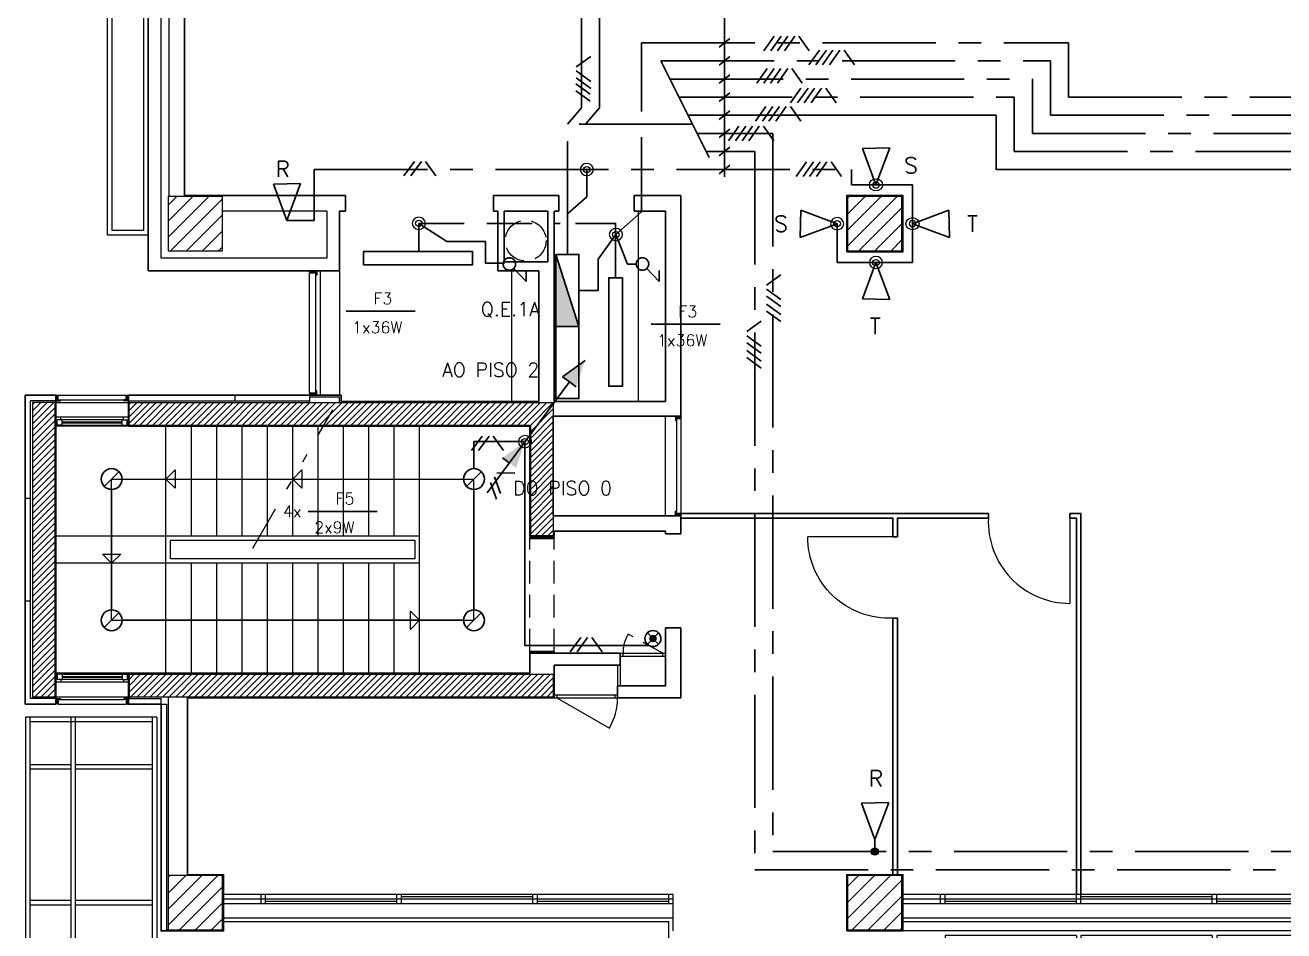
# Model space of a CAD drawing. Extents: x 21.2 to 81.9, y 10.7 to 70.
# Drawn here: x 27.15 to 41.04, y 51.93 to 61.93 of the extents above; entities that cross this region are included whole.
import ezdxf

# ---------------------------------------------------------------- set-up
doc = ezdxf.new("R2010")
doc.units = 0
doc.header["$MEASUREMENT"] = 0
for name, pattern in [('1st floor plan$0$Divide', [1.25, 0.5, -0.25, 0, -0.25, 0, -0.25]), ('1st floor plan$0$Hidden', [0.375, 0.25, -0.125]), ('Center', [2, 1.25, -0.25, 0.25, -0.25]), ('Dashed', [0.75, 0.5, -0.25]), ('Default', [0]), ('Solid', [0])]:
    doc.linetypes.add(name, pattern=pattern)
for name, color, linetype in [('1st floor plan$0$1F', 15, 'Continuous'), ('1st floor plan$0$1FIN', 15, 'Continuous'), ('1st floor plan$0$2F', 7, 'Continuous'), ('1st floor plan$0$2FIN', 7, 'Continuous'), ('1st floor plan$0$CAIX', 52, 'Continuous'), ('1st floor plan$0$Doors', 142, 'Continuous'), ('1st floor plan$0$ESTR', 92, 'Continuous'), ('1st floor plan$0$FAC', 142, 'Continuous'), ('1st floor plan$0$Hatch', 15, 'Continuous'), ('1st floor plan$0$Pillars', 30, 'Continuous'), ('IE003', 7, 'Continuous'), ('Xref_Plan', 7, 'Continuous')]:
    doc.layers.add(name, color=color, linetype=linetype)
for name, color, linetype, lineweight in [('1st floor plan$0$Interior Walls', 7, 'Continuous', 30), ('1st floor plan$0$Partitions', 7, 'Continuous', 30), ('Illumination', 30, 'Solid', 30)]:
    doc.layers.add(name, color=color, linetype=linetype, lineweight=lineweight)
doc.styles.add('Default', font='SIMPLEX.shx', dxfattribs={"height": 0.175})
doc.styles.add('Roman Simplex', font='romans', dxfattribs={"height": 1.5})

# ---------------------------------------------------------------- blocks, each defined once
blk = doc.blocks.new('Bola')
at = {"layer": 'IE003', "color": 7, "linetype": 'Default', "const_width": 0.2}
blk.add_lwpolyline([(-0.1, 0, 1), (0.1, 0, 1)], format="xyb", close=True, dxfattribs=at)
at = {"layer": 'IE003', "color": 7, "linetype": 'Default'}
blk.add_circle((0, 0), 0.2, dxfattribs=at)
blk = doc.blocks.new('3')
at = {"layer": 'Illumination', "color": 7}
for p, q in [((-49, -68), (66, 92)), ((28, -68), (143, 92)), ((304, -68), (189, 92))]:
    blk.add_line(p, q, dxfattribs=at)
blk = doc.blocks.new('1st floor plan$0$P2')
at = {"layer": '1st floor plan$0$Hatch'}
h = blk.add_hatch(dxfattribs=at)
h.set_pattern_fill('ANSI31', color=256, style=0)
h.set_pattern_definition([(45, (-41.75321, -29.09718), (-0.08838835, 0.08838835), [])])
h.paths.add_polyline_path([(-0.3, 0.3), (-0.3, -0.3), (0.3, -0.3), (0.3, 0.3)])
at = {"layer": '1st floor plan$0$Pillars'}
blk.add_lwpolyline([(-0.3, -0.3), (0.3, -0.3), (0.3, 0.3), (-0.3, 0.3)], close=True, dxfattribs=at)
blk = doc.blocks.new('1st floor plan$0$J3')
at = {"color": 0}
for p, q in [((0, 0.4), (-6.88, 0.4)), ((0, 0.35), (-6.88, 0.35)), ((0, 0.3), (-6.88, 0.3)), ((-6.465, 0.3), (-6.465, 0.4)), ((-6.415, 0.3), (-6.415, 0.4)), ((-4.965, 0.3), (-4.965, 0.4)), ((-4.915, 0.3), (-4.915, 0.4)), ((-3.465, 0.3), (-3.465, 0.4)), ((-3.415, 0.3), (-3.415, 0.4)), ((-1.965, 0.3), (-1.965, 0.4)), ((-1.915, 0.3), (-1.915, 0.4)), ((-0.465, 0.3), (-0.465, 0.4)), ((-0.415, 0.3), (-0.415, 0.4))]:
    blk.add_line(p, q, dxfattribs=at)
at = {"color": 15}
for p, q in [((-4.965, 0.325), (-6.415, 0.325)), ((-3.465, 0.375), (-4.915, 0.375)), ((-1.965, 0.325), (-3.415, 0.325)), ((-0.465, 0.375), (-1.915, 0.375))]:
    blk.add_line(p, q, dxfattribs=at)
at = {"layer": '1st floor plan$0$1F'}
for p, q in [((-6.415, -0.05), (-6.415, -0.35)), ((-4.965, -0.05), (-6.415, -0.05)), ((-4.965, -0.1), (-6.415, -0.1)), ((-4.965, -0.05), (-4.965, -0.35)), ((-3.465, -0.05), (-4.915, -0.05)), ((-4.915, -0.05), (-4.915, -0.35)), ((-3.465, -0.1), (-4.915, -0.1)), ((-3.465, -0.05), (-3.465, -0.35)), ((-1.965, -0.05), (-3.415, -0.05)), ((-3.415, -0.05), (-3.415, -0.35)), ((-1.965, -0.1), (-3.415, -0.1)), ((-1.965, -0.05), (-1.965, -0.35)), ((-0.465, -0.05), (-1.915, -0.05)), ((-1.915, -0.05), (-1.915, -0.35)), ((-0.465, -0.1), (-1.915, -0.1)), ((-0.465, -0.05), (-0.465, -0.35)), ((-4.965, -0.15), (-6.415, -0.15)), ((-4.965, -0.2), (-6.415, -0.2)), ((-4.965, -0.25), (-6.415, -0.25)), ((-3.465, -0.15), (-4.915, -0.15)), ((-3.465, -0.2), (-4.915, -0.2)), ((-3.465, -0.25), (-4.915, -0.25)), ((-1.965, -0.15), (-3.415, -0.15)), ((-1.965, -0.2), (-3.415, -0.2)), ((-1.965, -0.25), (-3.415, -0.25)), ((-0.465, -0.15), (-1.915, -0.15)), ((-0.465, -0.2), (-1.915, -0.2)), ((-0.465, -0.25), (-1.915, -0.25)), ((-4.965, -0.3), (-6.415, -0.3)), ((-6.415, -0.35), (-4.965, -0.35)), ((-3.465, -0.3), (-4.915, -0.3)), ((-4.915, -0.35), (-3.465, -0.35)), ((-1.965, -0.3), (-3.415, -0.3)), ((-3.415, -0.35), (-1.965, -0.35)), ((-0.465, -0.3), (-1.915, -0.3)), ((-1.915, -0.35), (-0.465, -0.35))]:
    blk.add_line(p, q, dxfattribs=at)
at = {"layer": '1st floor plan$0$2F'}
for p, q in [((0, 0.14), (-6.88, 0.14)), ((0, 0.1), (-6.88, 0.1)), ((0, 0), (-6.88, 0))]:
    blk.add_line(p, q, dxfattribs=at)
blk = doc.blocks.new('1st floor plan$0$P5')
at = {"layer": '1st floor plan$0$Partitions'}
blk.add_lwpolyline([(-0.31, -0.31), (-0.31, 0.31), (0.31, 0.31), (0.31, -0.31)], close=True, dxfattribs=at)
at = {"layer": '1st floor plan$0$Interior Walls'}
blk.add_blockref('1st floor plan$0$P2', (0, 0), dxfattribs=at)
blk = doc.blocks.new('1st floor plan$0$Door 1')
blk.add_line((0, 0), (0, 0.941))
blk.add_arc((0, 0.041), 0.9, 357.3627, 90)
blk = doc.blocks.new('*X10')
at = {"color": 0}
for p, q in [((-23.478, 11.24), (-23.253, 11.466)), ((-23.478, 11.311), (-23.323, 11.466)), ((-23.478, 11.382), (-23.394, 11.466)), ((-23.478, 11.453), (-23.465, 11.466)), ((-23.432, 11.216), (-23.182, 11.466)), ((-23.361, 11.216), (-23.111, 11.466)), ((-23.291, 11.216), (-23.041, 11.466)), ((-23.22, 11.216), (-22.97, 11.466)), ((-23.149, 11.216), (-22.899, 11.466)), ((-23.078, 11.216), (-22.828, 11.466)), ((-23.008, 11.216), (-22.758, 11.466)), ((-22.937, 11.216), (-22.748, 11.405)), ((-22.748, 11.264), (-22.546, 11.466)), ((-22.748, 11.334), (-22.616, 11.466)), ((-22.748, 11.405), (-22.687, 11.466)), ((-22.725, 11.216), (-22.475, 11.466)), ((-22.654, 11.216), (-22.404, 11.466)), ((-22.583, 11.216), (-22.333, 11.466)), ((-22.513, 11.216), (-22.263, 11.466)), ((-22.442, 11.216), (-22.192, 11.466)), ((-22.371, 11.216), (-22.121, 11.466)), ((-22.301, 11.216), (-22.051, 11.466)), ((-22.23, 11.216), (-21.98, 11.466)), ((-22.159, 11.216), (-21.909, 11.466)), ((-22.088, 11.216), (-21.838, 11.466)), ((-22.018, 11.216), (-21.768, 11.466)), ((-21.947, 11.216), (-21.697, 11.466)), ((-21.876, 11.216), (-21.626, 11.466)), ((-21.806, 11.216), (-21.556, 11.466)), ((-21.735, 11.216), (-21.485, 11.466)), ((-21.664, 11.216), (-21.414, 11.466)), ((-21.594, 11.216), (-21.344, 11.466)), ((-21.523, 11.216), (-21.273, 11.466)), ((-21.452, 11.216), (-21.202, 11.466)), ((-21.381, 11.216), (-21.131, 11.466)), ((-21.311, 11.216), (-21.061, 11.466)), ((-21.24, 11.216), (-20.99, 11.466)), ((-21.169, 11.216), (-20.919, 11.466)), ((-21.099, 11.216), (-20.849, 11.466)), ((-21.028, 11.216), (-20.778, 11.466)), ((-20.957, 11.216), (-20.707, 11.466)), ((-20.886, 11.216), (-20.636, 11.466)), ((-20.816, 11.216), (-20.566, 11.466)), ((-20.745, 11.216), (-20.495, 11.466)), ((-20.674, 11.216), (-20.424, 11.466)), ((-20.604, 11.216), (-20.354, 11.466)), ((-20.533, 11.216), (-20.283, 11.466)), ((-20.462, 11.216), (-20.212, 11.466)), ((-20.391, 11.216), (-20.141, 11.466)), ((-20.321, 11.216), (-20.071, 11.466)), ((-20.25, 11.216), (-20, 11.466)), ((-20.179, 11.216), (-19.929, 11.466)), ((-20.109, 11.216), (-19.859, 11.466)), ((-20.038, 11.216), (-19.788, 11.466)), ((-19.967, 11.216), (-19.717, 11.466)), ((-19.896, 11.216), (-19.646, 11.466)), ((-19.826, 11.216), (-19.576, 11.466)), ((-19.755, 11.216), (-19.505, 11.466)), ((-19.684, 11.216), (-19.434, 11.466)), ((-19.614, 11.216), (-19.364, 11.466)), ((-19.543, 11.216), (-19.293, 11.466)), ((-19.472, 11.216), (-19.222, 11.466)), ((-19.401, 11.216), (-19.151, 11.466)), ((-19.331, 11.216), (-19.081, 11.466)), ((-19.26, 11.216), (-19.01, 11.466)), ((-19.189, 11.216), (-18.939, 11.466)), ((-19.119, 11.216), (-18.869, 11.466)), ((-19.048, 11.216), (-18.798, 11.466)), ((-19.048, 11.145), (-18.798, 11.395)), ((-22.866, 11.216), (-22.748, 11.334)), ((-22.796, 11.216), (-22.748, 11.264)), ((-19.048, 11.074), (-18.798, 11.324)), ((-19.048, 11.004), (-18.798, 11.254)), ((-19.048, 10.933), (-18.798, 11.183)), ((-19.048, 10.862), (-18.798, 11.112)), ((-19.048, 10.791), (-18.798, 11.041)), ((-19.048, 10.721), (-18.798, 10.971)), ((-19.048, 10.65), (-18.798, 10.9)), ((-19.048, 10.579), (-18.798, 10.829)), ((-19.048, 10.509), (-18.798, 10.759)), ((-19.048, 10.438), (-18.798, 10.688)), ((-19.048, 10.367), (-18.798, 10.617)), ((-19.048, 10.296), (-18.798, 10.546)), ((-19.048, 10.226), (-18.798, 10.476)), ((-19.048, 10.155), (-18.798, 10.405)), ((-19.048, 10.084), (-18.798, 10.334)), ((-19.048, 10.014), (-18.798, 10.264)), ((-18.995, 9.996), (-18.798, 10.193)), ((-18.924, 9.996), (-18.798, 10.122)), ((-18.854, 9.996), (-18.798, 10.052))]:
    blk.add_line(p, q, dxfattribs=at)
blk = doc.blocks.new('*X11')
at = {"color": 0}
for p, q in [((-23.478, 8.271), (-23.283, 8.466)), ((-23.478, 8.341), (-23.354, 8.466)), ((-23.478, 8.412), (-23.424, 8.466)), ((-23.462, 8.216), (-23.212, 8.466)), ((-23.391, 8.216), (-23.141, 8.466)), ((-23.321, 8.216), (-23.071, 8.466)), ((-23.25, 8.216), (-23, 8.466)), ((-23.179, 8.216), (-22.929, 8.466)), ((-23.109, 8.216), (-22.859, 8.466)), ((-23.038, 8.216), (-22.788, 8.466)), ((-22.967, 8.216), (-22.748, 8.435)), ((-22.896, 8.216), (-22.748, 8.364)), ((-22.748, 8.223), (-22.505, 8.466)), ((-22.748, 8.294), (-22.576, 8.466)), ((-22.748, 8.364), (-22.646, 8.466)), ((-22.748, 8.435), (-22.717, 8.466)), ((-22.684, 8.216), (-22.434, 8.466)), ((-22.614, 8.216), (-22.364, 8.466)), ((-22.543, 8.216), (-22.293, 8.466)), ((-22.472, 8.216), (-22.222, 8.466)), ((-22.401, 8.216), (-22.151, 8.466)), ((-22.331, 8.216), (-22.081, 8.466)), ((-22.26, 8.216), (-22.01, 8.466)), ((-22.189, 8.216), (-21.939, 8.466)), ((-22.119, 8.216), (-21.869, 8.466)), ((-22.048, 8.216), (-21.798, 8.466)), ((-21.977, 8.216), (-21.727, 8.466)), ((-21.906, 8.216), (-21.656, 8.466)), ((-21.836, 8.216), (-21.586, 8.466)), ((-21.765, 8.216), (-21.515, 8.466)), ((-21.694, 8.216), (-21.444, 8.466)), ((-21.624, 8.216), (-21.374, 8.466)), ((-21.553, 8.216), (-21.303, 8.466)), ((-21.482, 8.216), (-21.232, 8.466)), ((-21.412, 8.216), (-21.162, 8.466)), ((-21.341, 8.216), (-21.091, 8.466)), ((-21.27, 8.216), (-21.02, 8.466)), ((-21.199, 8.216), (-20.949, 8.466)), ((-21.129, 8.216), (-20.879, 8.466)), ((-21.058, 8.216), (-20.808, 8.466)), ((-20.987, 8.216), (-20.737, 8.466)), ((-20.917, 8.216), (-20.667, 8.466)), ((-20.846, 8.216), (-20.596, 8.466)), ((-20.775, 8.216), (-20.525, 8.466)), ((-20.704, 8.216), (-20.454, 8.466)), ((-20.634, 8.216), (-20.384, 8.466)), ((-20.563, 8.216), (-20.313, 8.466)), ((-20.492, 8.216), (-20.242, 8.466)), ((-20.422, 8.216), (-20.172, 8.466)), ((-20.351, 8.216), (-20.101, 8.466)), ((-20.28, 8.216), (-20.03, 8.466)), ((-20.209, 8.216), (-19.959, 8.466)), ((-20.139, 8.216), (-19.889, 8.466)), ((-20.068, 8.216), (-19.818, 8.466)), ((-19.997, 8.216), (-19.747, 8.466)), ((-19.927, 8.216), (-19.677, 8.466)), ((-19.856, 8.216), (-19.606, 8.466)), ((-19.785, 8.216), (-19.535, 8.466)), ((-19.714, 8.216), (-19.464, 8.466)), ((-19.644, 8.216), (-19.394, 8.466)), ((-19.573, 8.216), (-19.323, 8.466)), ((-19.502, 8.216), (-19.252, 8.466)), ((-19.432, 8.216), (-19.182, 8.466)), ((-19.361, 8.216), (-19.111, 8.466)), ((-19.29, 8.216), (-19.04, 8.466)), ((-19.219, 8.216), (-18.969, 8.466)), ((-19.149, 8.216), (-18.899, 8.466)), ((-19.078, 8.216), (-18.828, 8.466)), ((-19.007, 8.216), (-18.798, 8.425)), ((-18.937, 8.216), (-18.798, 8.354)), ((-22.826, 8.216), (-22.748, 8.294)), ((-22.755, 8.216), (-22.748, 8.223)), ((-18.866, 8.216), (-18.798, 8.284))]:
    blk.add_line(p, q, dxfattribs=at)
blk = doc.blocks.new('*X9')
at = {"color": 0}
for p, q in [((-24.548, 11.231), (-24.313, 11.466)), ((-24.548, 11.302), (-24.384, 11.466)), ((-24.548, 11.373), (-24.455, 11.466)), ((-24.548, 11.443), (-24.525, 11.466)), ((-24.548, 11.16), (-24.298, 11.41)), ((-24.548, 11.09), (-24.298, 11.34)), ((-24.548, 11.019), (-24.298, 11.269)), ((-24.548, 10.948), (-24.298, 11.198)), ((-24.548, 10.878), (-24.298, 11.128)), ((-24.548, 10.807), (-24.298, 11.057)), ((-24.548, 10.736), (-24.298, 10.986)), ((-24.548, 10.665), (-24.298, 10.915)), ((-24.548, 10.595), (-24.298, 10.845)), ((-24.548, 10.524), (-24.298, 10.774)), ((-24.548, 10.453), (-24.298, 10.703)), ((-24.548, 10.383), (-24.298, 10.633)), ((-24.548, 10.312), (-24.298, 10.562)), ((-24.548, 10.241), (-24.298, 10.491)), ((-24.548, 10.17), (-24.298, 10.42)), ((-24.548, 10.1), (-24.298, 10.35)), ((-24.548, 10.029), (-24.298, 10.279)), ((-24.548, 9.958), (-24.298, 10.208)), ((-24.548, 9.888), (-24.298, 10.138)), ((-24.548, 9.817), (-24.298, 10.067)), ((-24.548, 9.746), (-24.298, 9.996)), ((-24.548, 9.676), (-24.298, 9.926)), ((-24.548, 9.605), (-24.298, 9.855)), ((-24.548, 9.534), (-24.298, 9.784)), ((-24.548, 9.463), (-24.298, 9.713)), ((-24.548, 9.393), (-24.298, 9.643)), ((-24.548, 9.322), (-24.298, 9.572)), ((-24.548, 9.251), (-24.298, 9.501)), ((-24.548, 9.181), (-24.298, 9.431)), ((-24.548, 9.11), (-24.298, 9.36)), ((-24.548, 9.039), (-24.298, 9.289)), ((-24.548, 8.968), (-24.298, 9.218)), ((-24.548, 8.898), (-24.298, 9.148)), ((-24.548, 8.827), (-24.298, 9.077)), ((-24.548, 8.756), (-24.298, 9.006)), ((-24.548, 8.686), (-24.298, 8.936)), ((-24.548, 8.615), (-24.298, 8.865)), ((-24.548, 8.544), (-24.298, 8.794)), ((-24.548, 8.473), (-24.298, 8.723)), ((-24.548, 8.403), (-24.298, 8.653)), ((-24.548, 8.332), (-24.298, 8.582)), ((-24.548, 8.261), (-24.298, 8.511)), ((-24.523, 8.216), (-24.298, 8.441)), ((-24.452, 8.216), (-24.298, 8.37)), ((-24.381, 8.216), (-24.298, 8.299)), ((-24.311, 8.216), (-24.298, 8.228))]:
    blk.add_line(p, q, dxfattribs=at)
blk = doc.blocks.new('1st floor plan')
at = {"layer": '1st floor plan$0$1FIN'}
for p, q in [((28.646, 59.357), (28.646, 67.617)), ((28.736, 60.037), (28.736, 66.937)), ((28.906, 60.047), (28.906, 60.037)), ((30.478, 59.877), (29.326, 59.877)), ((30.478, 59.877), (30.478, 59.357)), ((30.478, 59.357), (28.646, 59.357)), ((30.366, 59.212), (30.286, 59.212)), ((30.286, 59.202), (30.286, 59.212)), ((30.356, 59.202), (30.286, 59.202)), ((30.356, 57.892), (30.356, 59.202)), ((30.366, 59.212), (30.366, 59.167)), ((30.618, 59.217), (30.618, 57.842)), ((30.286, 57.867), (30.286, 59.192)), ((30.356, 59.192), (30.286, 59.192)), ((30.366, 59.167), (30.356, 59.167)), ((27.491, 57.782), (27.491, 57.842)), ((27.501, 57.842), (27.491, 57.842)), ((27.501, 57.792), (27.501, 57.842)), ((27.511, 57.842), (28.261, 57.842)), ((27.511, 57.792), (27.511, 57.842)), ((28.261, 57.792), (28.261, 57.842)), ((28.271, 57.842), (28.281, 57.842)), ((28.271, 57.792), (28.271, 57.842)), ((28.281, 57.782), (28.281, 57.842)), ((30.356, 57.867), (30.286, 57.867)), ((30.286, 57.857), (30.286, 57.847)), ((30.356, 57.857), (30.286, 57.857)), ((30.366, 57.847), (30.286, 57.847)), ((30.366, 57.892), (30.356, 57.892)), ((30.356, 57.857), (30.356, 57.892)), ((30.366, 57.847), (30.366, 57.892)), ((27.491, 57.782), (27.536, 57.782)), ((27.501, 57.792), (27.536, 57.792)), ((27.536, 57.792), (28.236, 57.792)), ((27.536, 57.782), (27.536, 57.792)), ((28.236, 57.782), (28.236, 57.792)), ((28.271, 57.792), (28.236, 57.792)), ((28.281, 57.782), (28.236, 57.782)), ((34.326, 57.607), (34.326, 57.562)), ((34.326, 57.607), (34.386, 57.607)), ((34.326, 57.562), (34.336, 57.562)), ((34.336, 57.597), (34.386, 57.597)), ((34.336, 57.597), (34.336, 57.562)), ((34.336, 57.587), (34.386, 57.587)), ((34.336, 57.562), (34.336, 56.562)), ((34.386, 57.612), (34.386, 56.512)), ((34.386, 57.597), (34.386, 57.607)), ((34.326, 56.562), (34.336, 56.562)), ((34.326, 56.517), (34.326, 56.562)), ((34.336, 56.527), (34.336, 56.562)), ((34.326, 56.517), (34.386, 56.517)), ((34.336, 56.537), (34.386, 56.537)), ((34.336, 56.527), (34.386, 56.527)), ((34.386, 56.527), (34.386, 56.517)), ((32.716, 56.282), (32.986, 56.282)), ((32.716, 56.272), (32.986, 56.272)), ((32.716, 55.002), (32.986, 55.002)), ((32.716, 54.992), (32.986, 54.992)), ((27.491, 54.492), (27.536, 54.492)), ((27.491, 54.492), (27.491, 54.432)), ((27.501, 54.482), (27.501, 54.432)), ((27.501, 54.482), (27.536, 54.482)), ((27.511, 54.482), (27.511, 54.432)), ((27.536, 54.492), (27.536, 54.482)), ((27.536, 54.482), (28.236, 54.482)), ((28.236, 54.492), (28.236, 54.482)), ((28.281, 54.492), (28.236, 54.492)), ((28.271, 54.482), (28.236, 54.482)), ((28.261, 54.482), (28.261, 54.432)), ((28.271, 54.482), (28.271, 54.432)), ((28.281, 54.492), (28.281, 54.432)), ((32.986, 54.532), (33.686, 54.532)), ((32.986, 54.532), (33.686, 54.532)), ((32.986, 54.502), (33.686, 54.502)), ((32.986, 54.502), (33.686, 54.502)), ((27.501, 54.432), (27.491, 54.432)), ((27.511, 54.432), (28.261, 54.432)), ((28.271, 54.432), (28.281, 54.432))]:
    blk.add_line(p, q, dxfattribs=at)
at = {"layer": '1st floor plan$0$1FIN', "linetype": '1st floor plan$0$Hidden'}
for p, q in [((32.716, 55.012), (32.716, 56.262)), ((32.986, 55.012), (32.986, 56.262)), ((34.186, 54.992), (33.802, 55.204))]:
    blk.add_line(p, q, dxfattribs=at)
at = {"layer": '1st floor plan$0$1FIN', "linetype": 'Continuous'}
blk.add_line((33.016, 54.502), (33.597, 54.167), dxfattribs=at)
at = {"layer": '1st floor plan$0$1FIN', "linetype": '1st floor plan$0$Hidden'}
blk.add_arc((34.176, 54.992), 0.43, 150.5583, 180, dxfattribs=at)
at = {"layer": '1st floor plan$0$1FIN', "linetype": 'Continuous'}
blk.add_arc((33.016, 54.502), 0.67, 330, 360, dxfattribs=at)
at = {"layer": '1st floor plan$0$2FIN'}
for p, q in [((33.916, 57.772), (33.916, 59.877)), ((30.406, 57.842), (30.406, 59.217)), ((32.516, 59.217), (32.516, 57.772)), ((29.461, 57.842), (29.461, 57.782)), ((30.286, 57.842), (30.286, 57.762)), ((30.616, 57.822), (30.286, 57.822)), ((30.616, 57.762), (30.616, 57.822)), ((27.206, 54.492), (27.206, 57.782)), ((27.486, 57.782), (27.206, 57.782)), ((27.476, 57.762), (27.476, 57.782)), ((27.486, 57.762), (28.286, 57.762)), ((28.286, 57.782), (30.286, 57.782)), ((28.296, 57.762), (28.296, 57.782)), ((34.216, 56.512), (34.216, 57.612)), ((28.701, 56.287), (28.701, 57.502)), ((28.981, 56.287), (28.981, 57.502)), ((29.261, 56.287), (29.261, 57.502)), ((29.541, 56.287), (29.541, 57.502)), ((29.821, 56.287), (29.821, 57.502)), ((30.101, 56.287), (30.101, 57.502)), ((30.381, 56.287), (30.381, 57.502)), ((30.661, 56.287), (30.661, 57.502)), ((30.941, 56.287), (30.941, 57.502)), ((31.221, 56.287), (31.221, 57.502)), ((31.501, 56.287), (31.501, 57.502)), ((28.701, 56.917), (28.801, 57.017)), ((28.801, 57.017), (28.801, 56.817)), ((30.101, 56.917), (30.201, 57.017)), ((30.201, 57.017), (30.201, 56.817)), ((28.101, 56.917), (32.101, 56.917)), ((28.101, 55.357), (28.101, 56.917)), ((28.701, 56.917), (28.801, 56.817)), ((30.101, 56.917), (30.201, 56.817)), ((32.101, 55.357), (32.101, 56.917)), ((27.146, 56.706), (27.206, 56.706)), ((28.701, 56.287), (27.486, 56.287)), ((31.501, 56.287), (28.701, 56.287)), ((28.701, 54.772), (28.701, 56.287)), ((31.501, 55.987), (31.501, 56.287)), ((31.451, 56.237), (28.751, 56.237)), ((28.751, 56.037), (28.751, 56.237)), ((31.451, 56.037), (31.451, 56.237)), ((28.101, 55.987), (28.001, 56.087)), ((28.001, 56.087), (28.201, 56.087)), ((28.101, 55.987), (28.201, 56.087)), ((31.451, 56.037), (28.751, 56.037)), ((28.701, 55.987), (27.486, 55.987)), ((31.501, 55.987), (28.701, 55.987)), ((28.981, 54.772), (28.981, 55.987)), ((29.261, 54.772), (29.261, 55.987)), ((29.541, 54.772), (29.541, 55.987)), ((29.821, 54.772), (29.821, 55.987)), ((30.101, 54.772), (30.101, 55.987)), ((30.381, 54.772), (30.381, 55.987)), ((30.661, 54.772), (30.661, 55.987)), ((30.941, 54.772), (30.941, 55.987)), ((31.221, 54.772), (31.221, 55.987)), ((31.501, 54.772), (31.501, 55.987)), ((27.206, 55.569), (27.146, 55.569)), ((31.401, 55.257), (31.401, 55.457)), ((31.501, 55.357), (31.401, 55.457)), ((28.101, 55.357), (32.101, 55.357)), ((31.501, 55.357), (31.401, 55.257)), ((33.716, 54.992), (34.216, 54.992)), ((33.716, 54.962), (34.216, 54.962)), ((33.746, 54.992), (33.746, 54.962)), ((34.186, 54.962), (34.186, 54.992)), ((33.686, 54.862), (33.686, 54.632)), ((33.716, 54.862), (33.716, 54.632)), ((27.486, 54.492), (27.206, 54.492)), ((27.476, 54.512), (27.476, 54.492)), ((27.486, 54.512), (28.286, 54.512)), ((28.286, 54.492), (28.647, 54.492)), ((28.296, 54.512), (28.296, 54.492)), ((28.647, 54.432), (28.647, 54.492)), ((28.727, 52.537), (28.727, 54.512)), ((33.016, 54.532), (33.016, 54.502)), ((33.656, 54.532), (33.656, 54.502)), ((28.647, 54.432), (28.707, 54.432)), ((28.707, 54.432), (28.707, 51.927)), ((34.301, 51.927), (34.301, 52.227)), ((34.301, 52.067), (29.336, 52.067)), ((34.251, 52.027), (29.336, 52.027)), ((34.251, 43.612), (34.251, 52.027)), ((28.727, 51.937), (28.707, 51.937))]:
    blk.add_line(p, q, dxfattribs=at)
at = {"layer": '1st floor plan$0$2FIN', "linetype": '1st floor plan$0$Divide'}
blk.add_line((29.661, 56.154), (30.542, 57.68), dxfattribs=at)
at = {"layer": '1st floor plan$0$2FIN', "linetype": '1st floor plan$0$Hidden'}
blk.add_circle((32.672, 59.55), 0.225, dxfattribs=at)
at = {"layer": '1st floor plan$0$CAIX'}
for p, q in [((28.286, 57.602), (27.486, 57.602)), ((27.501, 57.502), (27.501, 57.572)), ((27.556, 57.572), (27.501, 57.572)), ((27.541, 57.572), (27.541, 57.602)), ((28.216, 57.572), (27.556, 57.572)), ((27.556, 57.512), (27.556, 57.572)), ((27.556, 57.547), (28.216, 57.547)), ((27.556, 57.537), (28.216, 57.537)), ((28.216, 57.512), (28.216, 57.572)), ((28.216, 57.572), (28.271, 57.572)), ((28.231, 57.572), (28.231, 57.602)), ((28.271, 57.502), (28.271, 57.572)), ((28.286, 57.502), (27.486, 57.502)), ((27.556, 57.512), (27.501, 57.512)), ((27.556, 57.512), (28.216, 57.512)), ((28.216, 57.512), (28.271, 57.512)), ((28.286, 54.772), (27.486, 54.772)), ((27.501, 54.772), (27.501, 54.702)), ((27.556, 54.762), (27.501, 54.762)), ((27.556, 54.762), (28.216, 54.762)), ((27.556, 54.762), (27.556, 54.702)), ((28.216, 54.762), (28.271, 54.762)), ((28.216, 54.762), (28.216, 54.702)), ((28.271, 54.772), (28.271, 54.702)), ((28.286, 54.672), (27.486, 54.672)), ((27.556, 54.702), (27.501, 54.702)), ((27.541, 54.702), (27.541, 54.672)), ((27.556, 54.737), (28.216, 54.737)), ((27.556, 54.727), (28.216, 54.727)), ((28.216, 54.702), (27.556, 54.702)), ((28.216, 54.702), (28.271, 54.702)), ((28.231, 54.702), (28.231, 54.672)), ((34.301, 52.327), (29.336, 52.327)), ((34.301, 52.277), (29.336, 52.277)), ((29.751, 52.227), (29.751, 52.327)), ((29.801, 52.227), (29.801, 52.327)), ((31.251, 52.227), (31.251, 52.327)), ((31.301, 52.227), (31.301, 52.327)), ((32.751, 52.227), (32.751, 52.327)), ((32.801, 52.227), (32.801, 52.327)), ((34.251, 52.227), (34.251, 52.327)), ((34.301, 52.227), (34.301, 52.327)), ((34.301, 52.227), (29.336, 52.227))]:
    blk.add_line(p, q, dxfattribs=at)
at = {"layer": '1st floor plan$0$CAIX', "color": 15}
for p, q in [((31.251, 52.252), (29.801, 52.252)), ((32.751, 52.302), (31.301, 52.302)), ((34.251, 52.252), (32.801, 52.252))]:
    blk.add_line(p, q, dxfattribs=at)
at = {"layer": '1st floor plan$0$ESTR'}
for p, q in [((27.226, 57.762), (27.226, 54.512)), ((27.476, 57.762), (27.226, 57.762)), ((27.476, 54.512), (27.476, 57.762)), ((28.296, 57.762), (32.976, 57.762)), ((28.296, 57.512), (28.296, 57.762)), ((32.976, 57.762), (32.976, 57.612)), ((28.296, 57.512), (32.726, 57.512)), ((32.726, 57.512), (32.726, 56.292)), ((32.976, 56.512), (32.976, 56.292)), ((32.726, 56.292), (32.976, 56.292)), ((28.296, 54.762), (32.976, 54.762)), ((28.296, 54.762), (28.296, 54.512)), ((32.976, 54.762), (32.976, 54.512)), ((27.226, 54.512), (27.476, 54.512)), ((28.296, 54.512), (32.976, 54.512))]:
    blk.add_line(p, q, dxfattribs=at)
at = {"layer": '1st floor plan$0$FAC'}
for p, q in [((28.056, 59.612), (28.056, 67.362)), ((28.106, 59.662), (28.106, 67.312)), ((28.456, 59.662), (28.456, 67.312)), ((28.506, 59.612), (28.056, 59.612)), ((28.456, 59.662), (28.106, 59.662)), ((27.149, 54.287), (27.149, 43.642)), ((28.599, 54.287), (27.149, 54.287)), ((27.199, 54.287), (27.199, 43.642)), ((28.549, 54.237), (27.199, 54.237)), ((27.649, 54.287), (27.649, 43.642)), ((27.699, 54.287), (27.699, 43.642)), ((28.549, 54.287), (28.549, 43.642)), ((28.599, 54.287), (28.599, 43.642)), ((27.649, 53.762), (27.199, 53.762)), ((27.649, 53.712), (27.199, 53.712)), ((28.549, 53.762), (27.699, 53.762)), ((28.549, 53.712), (27.699, 53.712)), ((27.649, 52.262), (27.199, 52.262)), ((28.549, 52.262), (27.699, 52.262)), ((27.649, 52.212), (27.199, 52.212)), ((28.549, 52.212), (27.699, 52.212))]:
    blk.add_line(p, q, dxfattribs=at)
at = {"layer": '1st floor plan$0$Interior Walls'}
for points in [[(34.386, 56.485), (36.726, 56.485), (36.726, 56.279), (36.776, 56.279), (36.776, 56.485), (37.78, 56.485), (37.78, 56.535), (34.326, 56.535)], [(38.752, 52.327), (38.752, 56.485), (38.679, 56.485), (38.679, 56.535), (38.802, 56.535), (38.802, 52.327)], [(36.726, 52.547), (36.726, 55.38), (36.776, 55.38), (36.776, 52.547)]]:
    blk.add_lwpolyline(points, dxfattribs=at)
at = {"layer": '1st floor plan$0$Partitions'}
for p, q in [((32.315, 60.047), (33.038, 60.047)), ((32.315, 60.047), (32.315, 59.877)), ((33.038, 60.047), (33.038, 59.877)), ((33.871, 60.047), (34.386, 60.047)), ((33.871, 60.047), (33.871, 59.877)), ((34.386, 57.612), (34.386, 60.047)), ((32.315, 59.877), (32.366, 59.877)), ((32.366, 59.877), (32.366, 59.217)), ((32.436, 59.877), (32.916, 59.877)), ((32.436, 59.877), (32.436, 59.317)), ((32.916, 59.877), (32.916, 59.317)), ((32.986, 59.877), (32.986, 57.772)), ((33.038, 59.877), (32.986, 59.877)), ((33.871, 59.877), (34.216, 59.877)), ((34.216, 57.772), (34.216, 59.877)), ((32.366, 59.217), (32.816, 59.217)), ((32.436, 59.317), (32.916, 59.317)), ((32.816, 59.217), (32.816, 57.772)), ((27.146, 54.432), (27.146, 57.842)), ((27.146, 57.842), (27.486, 57.842)), ((27.486, 54.432), (27.486, 57.842)), ((28.286, 57.842), (30.636, 57.842)), ((28.286, 57.502), (28.286, 57.842)), ((30.636, 57.772), (30.636, 57.842)), ((30.636, 57.772), (32.816, 57.772)), ((32.986, 57.772), (34.216, 57.772)), ((32.976, 57.612), (32.976, 56.512)), ((32.976, 57.612), (34.386, 57.612)), ((28.286, 57.502), (32.716, 57.502)), ((32.716, 57.502), (32.716, 56.282)), ((32.976, 56.512), (34.386, 56.512)), ((34.386, 56.312), (34.386, 56.512)), ((32.986, 56.342), (34.216, 56.342)), ((32.986, 56.342), (32.986, 56.282)), ((34.216, 56.312), (34.216, 56.342)), ((34.386, 56.312), (34.216, 56.312)), ((32.716, 56.272), (32.716, 56.262)), ((32.716, 56.262), (32.986, 56.262)), ((32.986, 56.272), (32.986, 56.262)), ((34.216, 54.632), (34.216, 55.272)), ((34.216, 55.272), (34.386, 55.272)), ((34.386, 54.502), (34.386, 55.272)), ((32.716, 55.002), (32.716, 55.012)), ((32.716, 55.012), (32.986, 55.012)), ((32.716, 54.992), (32.716, 54.772)), ((32.986, 55.002), (32.986, 55.012)), ((32.986, 54.992), (33.716, 54.992)), ((33.716, 54.862), (33.716, 54.992)), ((32.716, 54.772), (28.286, 54.772)), ((32.986, 54.862), (33.716, 54.862)), ((32.986, 54.862), (32.986, 54.502)), ((33.686, 54.632), (34.216, 54.632)), ((33.686, 54.502), (33.686, 54.632)), ((28.937, 52.547), (28.937, 54.502)), ((28.937, 54.502), (32.986, 54.502)), ((33.686, 54.502), (34.386, 54.502)), ((27.486, 54.432), (27.146, 54.432))]:
    blk.add_line(p, q, dxfattribs=at)
for points in [[(28.906, 66.927), (28.906, 60.047), (30.681, 60.047), (30.681, 59.877), (30.618, 59.877), (30.618, 59.217), (28.506, 59.217), (28.506, 67.757), (29.751, 67.757), (29.751, 67.357), (29.336, 67.357)], [(28.286, 54.772), (28.286, 54.432), (28.647, 54.432), (28.647, 51.927), (29.337, 51.927), (29.337, 52.547), (28.937, 52.547)]]:
    blk.add_lwpolyline(points, dxfattribs=at)
at = {"layer": '1st floor plan$0$CAIX'}
blk.add_blockref('1st floor plan$0$J3', (43.716, 51.927), dxfattribs=at)
at = {"layer": '1st floor plan$0$Doors', "rotation": 180}
blk.add_blockref('1st floor plan$0$Door 1', (38.679, 56.485), dxfattribs=at)
at = {"layer": '1st floor plan$0$Doors', "xscale": -1, "rotation": 90}
blk.add_blockref('1st floor plan$0$Door 1', (36.726, 56.279), dxfattribs=at)
at = {"layer": '1st floor plan$0$Hatch'}
for name in ['*X9', '*X10', '*X11']:
    blk.add_blockref(name, (51.775, 46.296), dxfattribs=at)
at = {"layer": '1st floor plan$0$Partitions'}
for name, p in [('1st floor plan$0$P2', (29.026, 59.737)), ('1st floor plan$0$P5', (36.526, 59.737)), ('1st floor plan$0$P2', (29.026, 52.237)), ('1st floor plan$0$P5', (36.526, 52.237))]:
    blk.add_blockref(name, p, dxfattribs=at)

msp = doc.modelspace()

# ---------------------------------------------------------------- linework, layer by layer
at = {"layer": 'Illumination', "linetype": 'Center'}
for points in [[(34.513, 60.838), (33.132, 60.838), (33.288, 61.015), (33.288, 66.872), (73.957, 66.872), (73.957, 65.385)], [(33.332, 60.838), (33.488, 61.015), (33.488, 66.672), (51.532, 66.672), (51.533, 66.538)], [(33.95, 60.977), (33.95, 61.735), (38.666, 61.735), (38.666, 61.135), (52.915, 61.135), (52.915, 60.936), (58.744, 60.954)], [(34.696, 60.47), (34.164, 61.535), (34.164, 61.535), (38.466, 61.535), (38.466, 60.935), (52.715, 60.935), (52.715, 60.735), (58.745, 60.754)], [(34.264, 61.335), (38.266, 61.335), (38.266, 60.735), (43.719, 60.735)], [(34.364, 61.135), (38.066, 61.135), (38.066, 60.535), (43.78, 60.535)], [(33.132, 59.398), (33.132, 60.838)], [(34.564, 60.735), (35.401, 60.735), (35.401, 52.802), (51.532, 52.802), (51.533, 52.936)], [(34.664, 60.535), (35.201, 60.535), (35.201, 52.602), (73.612, 52.602), (73.612, 53.412)], [(30.035, 59.772), (30.337, 59.772), (30.337, 60.335), (36.27, 60.335), (36.27, 60.166), (36.942, 60.166), (36.942, 59.308), (36.11, 59.308), (36.11, 59.737)]]:
    msp.add_lwpolyline(points, dxfattribs=at)
at = {"layer": 'Illumination', "color": 7}
for points in [[(34.866, 60.254), (34.866, 62.291)], [(35.799, 61.493), (35.914, 61.653)], [(35.876, 61.493), (35.991, 61.653)], [(35.948, 61.493), (36.063, 61.653)], [(36.025, 61.493), (36.14, 61.653)], [(36.301, 61.493), (36.186, 61.653)], [(35.746, 61.073), (35.861, 61.233)], [(35.823, 61.073), (35.938, 61.233)], [(36.098, 61.073), (35.984, 61.233)], [(35.734, 60.259), (35.849, 60.42)], [(35.806, 60.259), (35.921, 60.42)], [(35.883, 60.259), (35.998, 60.42)], [(36.159, 60.259), (36.044, 60.42)], [(35.49, 59.174), (35.329, 59.059)], [(35.49, 58.899), (35.329, 59.013)], [(35.49, 58.822), (35.329, 58.936)], [(35.49, 58.733), (35.329, 58.848)], [(35.272, 58.661), (35.112, 58.546)], [(35.49, 58.656), (35.329, 58.771)], [(35.272, 58.385), (35.112, 58.5)], [(35.272, 58.308), (35.112, 58.423)], [(35.272, 58.22), (35.112, 58.335)], [(35.272, 58.143), (35.112, 58.258)]]:
    msp.add_lwpolyline(points, dxfattribs=at)
at = {"layer": 'Illumination'}
for points in [[(34.807, 61.688), (34.925, 61.783)], [(35.301, 61.648), (35.416, 61.809)], [(35.378, 61.648), (35.493, 61.809)], [(35.45, 61.648), (35.565, 61.809)], [(35.528, 61.648), (35.642, 61.809)], [(35.803, 61.648), (35.688, 61.809)], [(33.39, 61.585), (33.229, 61.47)], [(34.807, 61.488), (34.925, 61.583)], [(33.39, 61.309), (33.229, 61.424)], [(35.223, 61.29), (35.338, 61.451)], [(35.301, 61.29), (35.415, 61.451)], [(35.373, 61.29), (35.487, 61.451)], [(35.45, 61.29), (35.564, 61.451)], [(35.725, 61.29), (35.61, 61.451)], [(33.384, 61.167), (33.224, 61.282)], [(33.39, 61.232), (33.229, 61.347)], [(34.807, 61.288), (34.925, 61.383)], [(33.384, 61.09), (33.224, 61.204)], [(34.807, 61.088), (34.925, 61.183)], [(35.597, 61.073), (35.711, 61.233)], [(35.674, 61.073), (35.789, 61.233)], [(35.208, 60.871), (35.323, 61.031)], [(35.285, 60.871), (35.4, 61.031)], [(35.357, 60.871), (35.472, 61.031)], [(35.434, 60.871), (35.549, 61.031)], [(35.709, 60.871), (35.595, 61.031)], [(43.62, 59.727), (43.62, 59.298), (44.452, 59.298), (44.452, 60.335), (37.866, 60.335), (37.866, 60.935), (34.464, 60.935)], [(34.807, 60.888), (34.925, 60.983)], [(34.807, 60.688), (34.925, 60.783)], [(34.911, 60.653), (35.025, 60.813)], [(34.988, 60.653), (35.102, 60.813)], [(35.06, 60.653), (35.174, 60.813)], [(35.137, 60.653), (35.251, 60.813)], [(35.412, 60.653), (35.298, 60.813)], [(33.95, 60.693), (33.95, 59.868), (33.668, 59.617), (33.473, 59.347), (33.473, 59), (33.26, 59)], [(34.807, 60.488), (34.925, 60.583)], [(33.346, 60.335), (33.346, 60.033), (33.132, 59.846)], [(34.807, 60.288), (34.925, 60.383)], [(35.657, 60.259), (35.772, 60.42)], [(31.492, 59.741), (31.803, 59.542), (32.227, 59.542), (32.227, 59.303), (32.437, 59.303)], [(33.664, 59.141), (33.664, 59.347), (33.664, 59.741), (33.221, 59.741)], [(33.668, 59.617), (33.796, 59.292), (33.892, 59.292)], [(33.003, 59.398), (33.26, 58.601)], [(30.689, 58.77), (31.452, 58.77)], [(34.056, 58.626), (34.819, 58.626)], [(33.154, 57.992), (32.245, 56.764)], [(32.098, 57.032), (32.098, 57.33), (32.664, 57.33), (32.664, 55.078), (34.035, 55.078)], [(28.182, 56.998), (28.02, 56.836)], [(32.182, 56.998), (32.02, 56.836)], [(28.101, 56.803), (28.101, 55.472)], [(32.101, 56.803), (32.101, 55.472)], [(30.27, 56.56), (31.034, 56.56)], [(28.182, 55.438), (28.02, 55.276)], [(31.987, 55.357), (28.216, 55.357)], [(32.182, 55.438), (32.02, 55.276)], [(36.528, 52.936), (36.526, 52.802)]]:
    msp.add_lwpolyline(points, dxfattribs=at)
at = {"layer": 'Illumination', "linetype": 'Center'}
for points in [[(36.539, 60.166), (36.691, 60.575), (36.39, 60.567)], [(30.035, 59.772), (30.187, 60.181), (29.886, 60.173)], [(36.11, 59.737), (35.702, 59.585), (35.71, 59.886)], [(36.942, 59.737), (37.351, 59.585), (37.343, 59.886)], [(36.539, 59.308), (36.691, 58.899), (36.39, 58.907)], [(36.528, 52.936), (36.68, 53.345), (36.378, 53.337)]]:
    msp.add_lwpolyline(points, close=True, dxfattribs=at)
at = {"layer": 'Illumination', "linetype": 'Dashed'}
for points in [[(31.492, 59.431), (31.492, 59.741), (33.051, 59.741)], [(32.54, 59.242), (32.677, 59.099), (32.677, 59.219)], [(34.009, 59.242), (34.146, 59.099), (34.146, 59.219)], [(34.139, 55.093), (34.015, 55.218)], [(34.015, 55.093), (34.139, 55.218)]]:
    msp.add_lwpolyline(points, dxfattribs=at)
at = {"layer": 'Illumination'}
for points in [[(30.883, 59.431), (32.083, 59.431), (32.083, 59.431), (32.083, 59.281), (30.883, 59.281)], [(33.003, 59.398), (33.26, 59.398), (33.26, 58.601), (33.003, 58.601)], [(33.739, 59.141), (33.739, 57.941), (33.589, 57.941), (33.589, 59.141)], [(33.003, 58.601), (33.26, 58.601), (33.26, 57.805), (33.003, 57.805)]]:
    msp.add_lwpolyline(points, close=True, dxfattribs=at)
at = {"layer": 'Illumination', "color": 7, "linetype": 'Dashed'}
for points in [[(33.327, 58.226), (33.079, 58.047), (33.154, 57.992), (33.229, 57.936)], [(32.416, 57.152), (32.491, 57.096)]]:
    msp.add_lwpolyline(points, dxfattribs=at)
at = {"layer": 'Illumination', "linetype": 'Dashed'}
for centre in [(32.492, 59.292), (33.961, 59.292)]:
    msp.add_circle(centre, 0.0691, dxfattribs=at)
at = {"layer": 'Illumination'}
for centre, radius in [((28.101, 56.917), 0.115), ((32.101, 56.917), 0.115), ((28.101, 55.357), 0.115), ((32.101, 55.357), 0.115), ((34.077, 55.155), 0.0881), ((34.077, 55.155), 0.0324)]:
    msp.add_circle(centre, radius, dxfattribs=at)
at = {"layer": 'Illumination', "color": 7}
for radius in [0.0263, 0.0209, 0.0127, 0.00556, 0.00191]:
    msp.add_circle((34.077, 55.155), radius, dxfattribs=at)
at = {"layer": 'Illumination'}
msp.add_solid([(33.003, 59.398), (33.26, 58.601), (33.003, 58.601)], dxfattribs=at)
at = {"layer": 'Illumination', "color": 7, "linetype": 'Dashed'}
for points in [[(33.327, 58.226), (33.229, 57.936), (33.079, 58.047)], [(32.664, 57.33), (32.566, 57.04), (32.416, 57.152)]]:
    msp.add_solid(points, dxfattribs=at)

# ---------------------------------------------------------------- block references
at = {"layer": 'Illumination'}
for name, p, xscale, yscale, zscale in [('3', (31.377, 60.332), 0.001000000188398076, 0.001000000188399852, 0.001000000188399801), ('3', (32.124, 57.3), 0.001000000188398076, 0.001000000188399852, 0.001000000188399801), ('3', (33.213, 55.076), 0.001000000188398076, 0.001000000188399852, 0.001000000188399801), ('Bola', (36.526, 52.802), 0.2000000376799598, 0.2000000376799598, 0.2000000376799602)]:
    msp.add_blockref(name, p, dxfattribs=dict(at, xscale=xscale, yscale=yscale, zscale=zscale))
at = {"layer": 'Illumination', "linetype": 'Dashed', "yscale": -0.3643773124041374, "zscale": 0.3366127468544598}
for p, xscale, rotation in [((33.346, 60.335), 0.3366127468544597, 270), ((36.539, 60.166), -0.3366127468544597, 270), ((31.492, 59.741), 0.3366127468544597, 270), ((36.11, 59.737), 0.3366127468544597, 270), ((36.942, 59.737), -0.3366127468544597, 90), ((33.668, 59.617), 0.3366127468544597, 270), ((36.539, 59.308), 0.3366127468544597, 270), ((32.664, 57.33), 0.3366127468544597, 270)]:
    msp.add_blockref('Bola', p, dxfattribs=dict(at, xscale=xscale, rotation=rotation))
at = {"layer": 'Illumination', "xscale": 0.00100000018840008, "yscale": 0.001000000188399852, "zscale": 0.001000000188399801, "rotation": 55.17019139619776}
msp.add_blockref('3', (32.321, 56.773), dxfattribs=at)
at = {"layer": 'Xref_Plan'}
msp.add_blockref('1st floor plan', (0, 0), dxfattribs=at)

# ---------------------------------------------------------------- texts
at = {"layer": 'Illumination', "style": 'Roman Simplex'}
for s, p in [('S', (36.85, 60.294)), ('R', (29.912, 60.253)), ('S', (35.416, 59.649)), ('T', (37.545, 59.649)), ('T', (36.471, 58.517)), ('R', (36.46, 53.523))]:
    msp.add_text(s, height=0.175, rotation=360, dxfattribs=at).set_placement(p)
at = {"layer": 'Illumination', "style": 'Default'}
for s, height, p in [('F3', 0.128, (30.991, 58.847)), ('Q.E.1A', 0.1536, (32.176, 58.716)), ('F3', 0.128, (34.357, 58.703)), ('1x36W', 0.128, (30.756, 58.528)), ('1x36W', 0.128, (34.123, 58.384)), ('AO PISO 2', 0.1536, (31.749, 58.047)), ('DO PISO 0', 0.1536, (32.532, 56.739)), ('F5', 0.128, (30.572, 56.637)), ('4x', 0.128, (29.994, 56.497)), ('2x9W', 0.128, (30.338, 56.319))]:
    msp.add_text(s, height=height, dxfattribs=at).set_placement(p)

doc.saveas('drawing.dxf')
